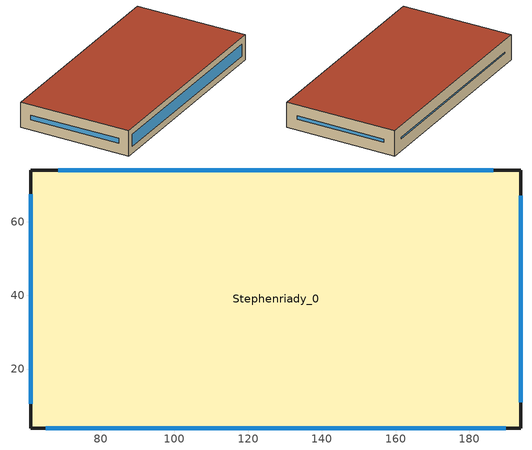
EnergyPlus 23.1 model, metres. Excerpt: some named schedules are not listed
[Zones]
Stephenriady_0
 floor ground (Stephenriady_0:f4UnderGroundSlabCF): 61,4 61,74 194,74 194,4 z0
 wall outside (90.1-2019 Nonresidential CZ 0 Exterior Wall (Mass)): 61,4 194,4 194,74 61,74 61,4 z0:16
 window (90.1-2019 Nonresidential CZ 0 Glazing (Operable)): 65.16,4 189.84,4 z4.16:11.84; 194,11 194,67 z7:9; 186.45,74 68.55,74 z7.55:8.45; 61,67.47 61,10.53 z6.53:9.47
 roof outside (90.1-2019 Nonresidential CZ 0 Exterior Roof (Mass)): 61,4 194,4 194,74 61,74 z16
[Site:GroundTemperature:BuildingSurface]
18, 18, 18, 18, 18, 18, 18, 18, 18, 18, 18, 18
[Site:GroundReflectance]
0.2, 0.2, 0.2, 0.2, 0.2, 0.2, 0.2, 0.2, 0.2, 0.2, 0.2, 0.2
[Site:GroundReflectance:SnowModifier]
1, 1
[Site:WeatherStation]
Wind Sensor Height Above Ground {m}=10; Wind Speed Profile Exponent=0.22; Wind Speed Profile Boundary Layer Thickness {m}=370; Air Temperature Sensor Height Above Ground {m}=1.5
[SizingPeriod:WeatherFileConditionType] Use Weather File Daylight Saving Period=No; Use Weather File Rain and Snow Indicators=No
Name | Period Selection | Day Type
Extreme Summer Weather Period for Design | SummerExtreme | SummerDesignDay
Extreme Winter Weather Period for Design | WinterExtreme | WinterDesignDay
[Building]
Building: North Axis {deg}=0; Terrain=Suburbs; Loads Convergence Tolerance Value=0.04; Temperature Convergence Tolerance Value {deltaC}=0.25; Solar Distribution=FullExterior; Maximum Number of Warmup Days=30; Minimum Number of Warmup Days=7
[Construction]
90.1-2019 Nonresidential CZ 0 Exterior Wall (Mass): Stucco_0.025_90.1-2019 Nonresidential CZ 0 Exterior Wall (Mass), Concrete_0.203_90.1-2019 Nonresidential CZ 0 Exterior Wall (Mass), Mineral Wool_0.006340168156952033_90.1-2019 Nonresidential CZ 0 Exterior Wall (Mass), Plaster_0.013_90.1-2019 Nonresidential CZ 0 Exterior Wall (Mass)
90.1-2019 Nonresidential CZ 0 Exterior Roof (Mass): Vaporpermeable Felt_0.003_90.1-2019 Nonresidential CZ 0 Exterior Roof (Mass), XPS Board_0.14713995500631277_90.1-2019 Nonresidential CZ 0 Exterior Roof (Mass), Concrete_0.203_90.1-2019 Nonresidential CZ 0 Exterior Roof (Mass), Acoustic Tile_0.005_90.1-2019 Nonresidential CZ 0 Exterior Roof (Mass)
90.1-2019 Nonresidential CZ 0 Glazing (Operable): 90.1-2019 Nonresidential CZ 0 Glazing (Operable)Window
[Material]
Stucco_0.025_90.1-2019 Nonresidential CZ 0 Exterior Wall (Mass): Roughness=Smooth; @90.1-2019 Nonresidential CZ 0 Exterior Wall (Mass):Stucco-Thickness@ [m]=0.025; @90.1-2019 Nonresidential CZ 0 Exterior Wall (Mass):Stucco-Conductivity@ [W/m-K]=0.72; @90.1-2019 Nonresidential CZ 0 Exterior Wall (Mass):Stucco-Density@ [kg/m3]=1856; @90.1-2019 Nonresidential CZ 0 Exterior Wall (Mass):Stucco-SpecificHeat@ [J/kg-K]=840; @90.1-2019 Nonresidential CZ 0 Exterior Wall (Mass):Stucco-ThermalEmittance@=0.9; @90.1-2019 Nonresidential CZ 0 Exterior Wall (Mass):Stucco-SolarAbsorptance@=0.7; @90.1-2019 Nonresidential CZ 0 Exterior Wall (Mass):Stucco-VisibleAbsorptance@=0.7
Concrete_0.203_90.1-2019 Nonresidential CZ 0 Exterior Wall (Mass): Roughness=Rough; @90.1-2019 Nonresidential CZ 0 Exterior Wall (Mass):Concrete-Thickness@ [m]=0.203; @90.1-2019 Nonresidential CZ 0 Exterior Wall (Mass):Concrete-Conductivity@ [W/m-K]=2; @90.1-2019 Nonresidential CZ 0 Exterior Wall (Mass):Concrete-Density@ [kg/m3]=2400; @90.1-2019 Nonresidential CZ 0 Exterior Wall (Mass):Concrete-SpecificHeat@ [J/kg-K]=950; @90.1-2019 Nonresidential CZ 0 Exterior Wall (Mass):Concrete-ThermalEmittance@=0.9; @90.1-2019 Nonresidential CZ 0 Exterior Wall (Mass):Concrete-SolarAbsorptance@=0.7; @90.1-2019 Nonresidential CZ 0 Exterior Wall (Mass):Concrete-VisibleAbsorptance@=0.7
Mineral Wool_0.006340168156952033_90.1-2019 Nonresidential CZ 0 Exterior Wall (Mass): Roughness=Rough; @90.1-2019 Nonresidential CZ 0 Exterior Wall (Mass):Mineral Wool-Thickness@ [m]=0.00634017; @90.1-2019 Nonresidential CZ 0 Exterior Wall (Mass):Mineral Wool-Conductivity@ [W/m-K]=0.041; @90.1-2019 Nonresidential CZ 0 Exterior Wall (Mass):Mineral Wool-Density@ [kg/m3]=155; @90.1-2019 Nonresidential CZ 0 Exterior Wall (Mass):Mineral Wool-SpecificHeat@ [J/kg-K]=1130; @90.1-2019 Nonresidential CZ 0 Exterior Wall (Mass):Mineral Wool-ThermalEmittance@=0.9; @90.1-2019 Nonresidential CZ 0 Exterior Wall (Mass):Mineral Wool-SolarAbsorptance@=0.7; @90.1-2019 Nonresidential CZ 0 Exterior Wall (Mass):Mineral Wool-VisibleAbsorptance@=0.7
Plaster_0.013_90.1-2019 Nonresidential CZ 0 Exterior Wall (Mass): Roughness=Rough; @90.1-2019 Nonresidential CZ 0 Exterior Wall (Mass):Plaster-Thickness@ [m]=0.013; @90.1-2019 Nonresidential CZ 0 Exterior Wall (Mass):Plaster-Conductivity@ [W/m-K]=1; @90.1-2019 Nonresidential CZ 0 Exterior Wall (Mass):Plaster-Density@ [kg/m3]=2000; @90.1-2019 Nonresidential CZ 0 Exterior Wall (Mass):Plaster-SpecificHeat@ [J/kg-K]=1130; @90.1-2019 Nonresidential CZ 0 Exterior Wall (Mass):Plaster-ThermalEmittance@=0.9; @90.1-2019 Nonresidential CZ 0 Exterior Wall (Mass):Plaster-SolarAbsorptance@=0.7; @90.1-2019 Nonresidential CZ 0 Exterior Wall (Mass):Plaster-VisibleAbsorptance@=0.7
Vaporpermeable Felt_0.003_90.1-2019 Nonresidential CZ 0 Exterior Roof (Mass): Roughness=Rough; @90.1-2019 Nonresidential CZ 0 Exterior Roof (Mass):Vaporpermeable Felt-Thickness@ [m]=0.003; @90.1-2019 Nonresidential CZ 0 Exterior Roof (Mass):Vaporpermeable Felt-Conductivity@ [W/m-K]=0.909091; @90.1-2019 Nonresidential CZ 0 Exterior Roof (Mass):Vaporpermeable Felt-Density@ [kg/m3]=0.5; @90.1-2019 Nonresidential CZ 0 Exterior Roof (Mass):Vaporpermeable Felt-SpecificHeat@ [J/kg-K]=1800; @90.1-2019 Nonresidential CZ 0 Exterior Roof (Mass):Vaporpermeable Felt-ThermalEmittance@=0.9; @90.1-2019 Nonresidential CZ 0 Exterior Roof (Mass):Vaporpermeable Felt-SolarAbsorptance@=0.7; @90.1-2019 Nonresidential CZ 0 Exterior Roof (Mass):Vaporpermeable Felt-VisibleAbsorptance@=0.7
XPS Board_0.14713995500631277_90.1-2019 Nonresidential CZ 0 Exterior Roof (Mass): Roughness=Rough; @90.1-2019 Nonresidential CZ 0 Exterior Roof (Mass):XPS Board-Thickness@ [m]=0.14714; @90.1-2019 Nonresidential CZ 0 Exterior Roof (Mass):XPS Board-Conductivity@ [W/m-K]=0.034; @90.1-2019 Nonresidential CZ 0 Exterior Roof (Mass):XPS Board-Density@ [kg/m3]=35; @90.1-2019 Nonresidential CZ 0 Exterior Roof (Mass):XPS Board-SpecificHeat@ [J/kg-K]=1400; @90.1-2019 Nonresidential CZ 0 Exterior Roof (Mass):XPS Board-ThermalEmittance@=0.9; @90.1-2019 Nonresidential CZ 0 Exterior Roof (Mass):XPS Board-SolarAbsorptance@=0.7; @90.1-2019 Nonresidential CZ 0 Exterior Roof (Mass):XPS Board-VisibleAbsorptance@=0.7
Concrete_0.203_90.1-2019 Nonresidential CZ 0 Exterior Roof (Mass): Roughness=Rough; @90.1-2019 Nonresidential CZ 0 Exterior Roof (Mass):Concrete-Thickness@ [m]=0.203; @90.1-2019 Nonresidential CZ 0 Exterior Roof (Mass):Concrete-Conductivity@ [W/m-K]=2; @90.1-2019 Nonresidential CZ 0 Exterior Roof (Mass):Concrete-Density@ [kg/m3]=2400; @90.1-2019 Nonresidential CZ 0 Exterior Roof (Mass):Concrete-SpecificHeat@ [J/kg-K]=950; @90.1-2019 Nonresidential CZ 0 Exterior Roof (Mass):Concrete-ThermalEmittance@=0.9; @90.1-2019 Nonresidential CZ 0 Exterior Roof (Mass):Concrete-SolarAbsorptance@=0.7; @90.1-2019 Nonresidential CZ 0 Exterior Roof (Mass):Concrete-VisibleAbsorptance@=0.7
Acoustic Tile_0.005_90.1-2019 Nonresidential CZ 0 Exterior Roof (Mass): Roughness=MediumSmooth; @90.1-2019 Nonresidential CZ 0 Exterior Roof (Mass):Acoustic Tile-Thickness@ [m]=0.005; @90.1-2019 Nonresidential CZ 0 Exterior Roof (Mass):Acoustic Tile-Conductivity@ [W/m-K]=0.06; @90.1-2019 Nonresidential CZ 0 Exterior Roof (Mass):Acoustic Tile-Density@ [kg/m3]=368; @90.1-2019 Nonresidential CZ 0 Exterior Roof (Mass):Acoustic Tile-SpecificHeat@ [J/kg-K]=590; @90.1-2019 Nonresidential CZ 0 Exterior Roof (Mass):Acoustic Tile-ThermalEmittance@=0.9; @90.1-2019 Nonresidential CZ 0 Exterior Roof (Mass):Acoustic Tile-SolarAbsorptance@=0.7; @90.1-2019 Nonresidential CZ 0 Exterior Roof (Mass):Acoustic Tile-VisibleAbsorptance@=0.7
[WindowMaterial:SimpleGlazingSystem]
90.1-2019 Nonresidential CZ 0 Glazing (Operable)Window: @90.1-2019 Nonresidential CZ 0 Glazing (Operable)-UValue@=3.52052; @90.1-2019 Nonresidential CZ 0 Glazing (Operable)-SolarHeatGainCoefficient@=0.2; @90.1-2019 Nonresidential CZ 0 Glazing (Operable)-VisibleTransmittance@=0.22
[Construction:FfactorGroundFloor]
Stephenriady_0:f4UnderGroundSlabCF: 0.73, 9310, 406
[Zone]
Stephenriady_0: Rotation [deg]=0; Type=1; Multiplier=1; Volume [m3]=148960; Area [m2]=9310; Zone Inside Convection Algorithm=TARP; Zone Outside Convection Algorithm=DOE-2
[People]
People Stephenriady_0: Zone or ZoneList=Stephenriady_0; OccupancySchedule=NECB-D-Occupancy; Number of People Calculation Method=People/Area; PeopleDensity [person/m2]=0.2; Fraction Radiant=0.3; Sensible Heat Fraction=AUTOCALCULATE; Activity Level Schedule=Stephenriady_0PeopleActivity; Carbon Dioxide Generation Rate [m3/s-W]=3.82E-08; Enable ASHRAE 55 Comfort Warnings=No; Mean Radiant Temperature Calculation Type=ZoneAveraged; Work Efficiency Schedule=Stephenriady_0WorkEfficiency; Clothing Insulation Calculation Method=DynamicClothingModelASHRAE55; Air Velocity Schedule=AirSpeed 0; Thermal Comfort Model 1 Type=AdaptiveASH55; Thermal Comfort Model 2 Type=Pierce; Thermal Comfort Model 3 Type=Fanger
[ElectricEquipment]
Stephenriady_0 Equipment: Zone or ZoneList=Stephenriady_0; EquipmentAvailibilitySchedule=NECB-D-Electric-Equipment; Design Level Calculation Method=Watts/Area; EquipmentPowerDensity [W/m2]=8; Fraction Latent=0; Fraction Radiant=.2; Fraction Lost=0
[Lights]
Stephenriady_0 General lighting: Zone or ZoneList=Stephenriady_0; LightsAvailibilitySchedule=NECB-D-Lighting; Design Level Calculation Method=Watts/Area; LightingPowerDensity [W/m2]=6; Return Air Fraction=0; Fraction Radiant=.42; Fraction Visible=.18; Fraction Replaceable=1
[ZoneVentilation:WindandStackOpenArea]
Stephenriady_0NatVent_Buoy: Zone=Stephenriady_0; Opening Area {m2}=1075.2; Opening Area Fraction Schedule=NatVentAvail_Stephenriady_0; Opening Effectiveness=0; Effective Angle {deg}=0; Height Difference {m}=1.51979; Discharge Coefficient for Opening=0.6; Minimum Indoor Temperature {C}=22; Maximum Indoor Temperature {C}=100; Delta Temperature {deltaC}=1; Minimum Outdoor Temperature {C}=0; Maximum Outdoor Temperature {C}=30; Maximum Wind Speed {m/s}=40
[ZoneInfiltration:DesignFlowRate]
Stephenriady_0Infiltration: Zone or ZoneList=Stephenriady_0; Schedule=On; Design Flow Rate Calculation Method=Flow/ExteriorArea; Flow per Exterior Surface Area [m3/s-m2]=0.00056896; @Stephenriady_0-InfiltrationConstantCoefficient@=1; @Stephenriady_0-InfiltrationTemperatureCoefficient@=0; @Stephenriady_0-InfiltrationWindVelocityCoefficient@=0; @Stephenriady_0-InfiltrationWindVelocitySquaredCoefficient@=0
[Zone equipment]
Stephenriady_0: Stephenriady_0 Ideal Loads Air
[Sizing:Zone]
Stephenriady_0: Zone Cooling Design Supply Air Temperature Input Method=SupplyAirTemperature; Zone Cooling Design Supply Air Temperature {C}=12; Zone Heating Design Supply Air Temperature Input Method=SupplyAirTemperature; Zone Heating Design Supply Air Temperature {C}=35; Zone Cooling Design Supply Air Humidity Ratio {kgWater/kgDryAir}=0.009; Zone Heating Design Supply Air Humidity Ratio {kgWater/kgDryAir}=0.004; Design Specification Outdoor Air Object=Stephenriady_0MinFreshAir; Zone Heating Sizing Factor=1.15; Zone Cooling Sizing Factor=1.15; Cooling Design Air Flow Method=DesignDay; Heating Design Air Flow Method=DesignDay
[ZoneControl:Thermostat]
Stephenriady_0 Thermostat: Zone or ZoneList=Stephenriady_0; Control Type Schedule=Stephenriady_0_ZoneControlTypeSched; Control 1=Dual Setpoint - Zone Stephenriady_0
[ThermostatSetpoint:DualSetpoint]
Dual Setpoint - Zone Stephenriady_0: Heating Setpoint Temperature Schedule=Stephenriady_0Heating_SP_Sch; Cooling Setpoint Temperature Schedule=Stephenriady_0Cooling_SP_Sch
[DesignSpecification:OutdoorAir]
Stephenriady_0MinFreshAir: Outdoor Air Method=Sum; @Stephenriady_0-MinFreshAirPerson@ [m3/s-person]=0.00353963; @Stephenriady_0-MinFreshAirArea@ [m3/s-m2]=0.000304802; MechVentSchedule=AllOn
[Schedule:Constant]
On: 1
AirSpeed 0: 0
Stephenriady_0PeopleActivity: Any Number, 125.28
Stephenriady_0WorkEfficiency: Any Number, 0
Stephenriady_0_ZoneControlTypeSched: 4
[Schedule:Year]
NECB-D-Occupancy: Fraction, NECB-D-Occupancy_0, 1, 1, 1, 7, NECB-D-Occupancy_1, 1, 8, 1, 14, NECB-D-Occupancy_2, 1, 15, 1, 21, NECB-D-Occupancy_3, 1, 22, 1, 28, NECB-D-Occupancy_4, 1, 29, 2, 4, NECB-D-Occupancy_5, 2, 5, 2, 11, NECB-D-Occupancy_6, 2, 12, 2, 18, NECB-D-Occupancy_7, 2, 19, 2, 25, NECB-D-Occupancy_8, 2, 26, 3, 4, NECB-D-Occupancy_9, 3, 5, 3, 11, NECB-D-Occupancy_10, 3, 12, 3, 18, NECB-D-Occupancy_11, 3, 19, 3, 25, NECB-D-Occupancy_12, 3, 26, 4, 1, NECB-D-Occupancy_13, 4, 2, 4, 8, NECB-D-Occupancy_14, 4, 9, 4, 15, NECB-D-Occupancy_15, 4, 16, 4, 22, NECB-D-Occupancy_16, 4, 23, 4, 29, NECB-D-Occupancy_17, 4, 30, 5, 6, NECB-D-Occupancy_18, 5, 7, 5, 13, NECB-D-Occupancy_19, 5, 14, 5, 20, NECB-D-Occupancy_20, 5, 21, 5, 27, NECB-D-Occupancy_21, 5, 28, 6, 3, NECB-D-Occupancy_22, 6, 4, 6, 10, NECB-D-Occupancy_23, 6, 11, 6, 17, NECB-D-Occupancy_24, 6, 18, 6, 24, NECB-D-Occupancy_25, 6, 25, 7, 1, NECB-D-Occupancy_26, 7, 2, 7, 8, NECB-D-Occupancy_27, 7, 9, 7, 15, NECB-D-Occupancy_28, 7, 16, 7, 22, NECB-D-Occupancy_29, 7, 23, 7, 29, NECB-D-Occupancy_30, 7, 30, 8, 5, NECB-D-Occupancy_31, 8, 6, 8, 12, NECB-D-Occupancy_32, 8, 13, 8, 19, NECB-D-Occupancy_33, 8, 20, 8, 26, NECB-D-Occupancy_34, 8, 27, 9, 2, NECB-D-Occupancy_35, 9, 3, 9, 9, NECB-D-Occupancy_36, 9, 10, 9, 16, NECB-D-Occupancy_37, 9, 17, 9, 23, NECB-D-Occupancy_38, 9, 24, 9, 30, NECB-D-Occupancy_39, 10, 1, 10, 7, NECB-D-Occupancy_40, 10, 8, 10, 14, NECB-D-Occupancy_41, 10, 15, 10, 21, NECB-D-Occupancy_42, 10, 22, 10, 28, NECB-D-Occupancy_43, 10, 29, 11, 4, NECB-D-Occupancy_44, 11, 5, 11, 11, NECB-D-Occupancy_45, 11, 12, 11, 18, NECB-D-Occupancy_46, 11, 19, 11, 25, NECB-D-Occupancy_47, 11, 26, 12, 2, NECB-D-Occupancy_48, 12, 3, 12, 9, NECB-D-Occupancy_49, 12, 10, 12, 16, NECB-D-Occupancy_50, 12, 17, 12, 23, NECB-D-Occupancy_51, 12, 24, 12, 30, NECB-D-Occupancy_52, 12, 31, 12, 31
NECB-D-Lighting: Fraction, NECB-D-Lighting_0, 1, 1, 1, 7, NECB-D-Lighting_1, 1, 8, 1, 14, NECB-D-Lighting_2, 1, 15, 1, 21, NECB-D-Lighting_3, 1, 22, 1, 28, NECB-D-Lighting_4, 1, 29, 2, 4, NECB-D-Lighting_5, 2, 5, 2, 11, NECB-D-Lighting_6, 2, 12, 2, 18, NECB-D-Lighting_7, 2, 19, 2, 25, NECB-D-Lighting_8, 2, 26, 3, 4, NECB-D-Lighting_9, 3, 5, 3, 11, NECB-D-Lighting_10, 3, 12, 3, 18, NECB-D-Lighting_11, 3, 19, 3, 25, NECB-D-Lighting_12, 3, 26, 4, 1, NECB-D-Lighting_13, 4, 2, 4, 8, NECB-D-Lighting_14, 4, 9, 4, 15, NECB-D-Lighting_15, 4, 16, 4, 22, NECB-D-Lighting_16, 4, 23, 4, 29, NECB-D-Lighting_17, 4, 30, 5, 6, NECB-D-Lighting_18, 5, 7, 5, 13, NECB-D-Lighting_19, 5, 14, 5, 20, NECB-D-Lighting_20, 5, 21, 5, 27, NECB-D-Lighting_21, 5, 28, 6, 3, NECB-D-Lighting_22, 6, 4, 6, 10, NECB-D-Lighting_23, 6, 11, 6, 17, NECB-D-Lighting_24, 6, 18, 6, 24, NECB-D-Lighting_25, 6, 25, 7, 1, NECB-D-Lighting_26, 7, 2, 7, 8, NECB-D-Lighting_27, 7, 9, 7, 15, NECB-D-Lighting_28, 7, 16, 7, 22, NECB-D-Lighting_29, 7, 23, 7, 29, NECB-D-Lighting_30, 7, 30, 8, 5, NECB-D-Lighting_31, 8, 6, 8, 12, NECB-D-Lighting_32, 8, 13, 8, 19, NECB-D-Lighting_33, 8, 20, 8, 26, NECB-D-Lighting_34, 8, 27, 9, 2, NECB-D-Lighting_35, 9, 3, 9, 9, NECB-D-Lighting_36, 9, 10, 9, 16, NECB-D-Lighting_37, 9, 17, 9, 23, NECB-D-Lighting_38, 9, 24, 9, 30, NECB-D-Lighting_39, 10, 1, 10, 7, NECB-D-Lighting_40, 10, 8, 10, 14, NECB-D-Lighting_41, 10, 15, 10, 21, NECB-D-Lighting_42, 10, 22, 10, 28, NECB-D-Lighting_43, 10, 29, 11, 4, NECB-D-Lighting_44, 11, 5, 11, 11, NECB-D-Lighting_45, 11, 12, 11, 18, NECB-D-Lighting_46, 11, 19, 11, 25, NECB-D-Lighting_47, 11, 26, 12, 2, NECB-D-Lighting_48, 12, 3, 12, 9, NECB-D-Lighting_49, 12, 10, 12, 16, NECB-D-Lighting_50, 12, 17, 12, 23, NECB-D-Lighting_51, 12, 24, 12, 30, NECB-D-Lighting_52, 12, 31, 12, 31
NECB-D-Electric-Equipment: Fraction, NECB-D-Electric-Equipment_0, 1, 1, 1, 7, NECB-D-Electric-Equipment_1, 1, 8, 1, 14, NECB-D-Electric-Equipment_2, 1, 15, 1, 21, NECB-D-Electric-Equipment_3, 1, 22, 1, 28, NECB-D-Electric-Equipment_4, 1, 29, 2, 4, NECB-D-Electric-Equipment_5, 2, 5, 2, 11, NECB-D-Electric-Equipment_6, 2, 12, 2, 18, NECB-D-Electric-Equipment_7, 2, 19, 2, 25, NECB-D-Electric-Equipment_8, 2, 26, 3, 4, NECB-D-Electric-Equipment_9, 3, 5, 3, 11, NECB-D-Electric-Equipment_10, 3, 12, 3, 18, NECB-D-Electric-Equipment_11, 3, 19, 3, 25, NECB-D-Electric-Equipment_12, 3, 26, 4, 1, NECB-D-Electric-Equipment_13, 4, 2, 4, 8, NECB-D-Electric-Equipment_14, 4, 9, 4, 15, NECB-D-Electric-Equipment_15, 4, 16, 4, 22, NECB-D-Electric-Equipment_16, 4, 23, 4, 29, NECB-D-Electric-Equipment_17, 4, 30, 5, 6, NECB-D-Electric-Equipment_18, 5, 7, 5, 13, NECB-D-Electric-Equipment_19, 5, 14, 5, 20, NECB-D-Electric-Equipment_20, 5, 21, 5, 27, NECB-D-Electric-Equipment_21, 5, 28, 6, 3, NECB-D-Electric-Equipment_22, 6, 4, 6, 10, NECB-D-Electric-Equipment_23, 6, 11, 6, 17, NECB-D-Electric-Equipment_24, 6, 18, 6, 24, NECB-D-Electric-Equipment_25, 6, 25, 7, 1, NECB-D-Electric-Equipment_26, 7, 2, 7, 8, NECB-D-Electric-Equipment_27, 7, 9, 7, 15, NECB-D-Electric-Equipment_28, 7, 16, 7, 22, NECB-D-Electric-Equipment_29, 7, 23, 7, 29, NECB-D-Electric-Equipment_30, 7, 30, 8, 5, NECB-D-Electric-Equipment_31, 8, 6, 8, 12, NECB-D-Electric-Equipment_32, 8, 13, 8, 19, NECB-D-Electric-Equipment_33, 8, 20, 8, 26, NECB-D-Electric-Equipment_34, 8, 27, 9, 2, NECB-D-Electric-Equipment_35, 9, 3, 9, 9, NECB-D-Electric-Equipment_36, 9, 10, 9, 16, NECB-D-Electric-Equipment_37, 9, 17, 9, 23, NECB-D-Electric-Equipment_38, 9, 24, 9, 30, NECB-D-Electric-Equipment_39, 10, 1, 10, 7, NECB-D-Electric-Equipment_40, 10, 8, 10, 14, NECB-D-Electric-Equipment_41, 10, 15, 10, 21, NECB-D-Electric-Equipment_42, 10, 22, 10, 28, NECB-D-Electric-Equipment_43, 10, 29, 11, 4, NECB-D-Electric-Equipment_44, 11, 5, 11, 11, NECB-D-Electric-Equipment_45, 11, 12, 11, 18, NECB-D-Electric-Equipment_46, 11, 19, 11, 25, NECB-D-Electric-Equipment_47, 11, 26, 12, 2, NECB-D-Electric-Equipment_48, 12, 3, 12, 9, NECB-D-Electric-Equipment_49, 12, 10, 12, 16, NECB-D-Electric-Equipment_50, 12, 17, 12, 23, NECB-D-Electric-Equipment_51, 12, 24, 12, 30, NECB-D-Electric-Equipment_52, 12, 31, 12, 31
NatVentAvail_Stephenriady_0: Fraction, NatVentAvail_Stephenriady_0_0, 1, 1, 1, 7, NatVentAvail_Stephenriady_0_1, 1, 8, 1, 14, NatVentAvail_Stephenriady_0_2, 1, 15, 1, 21, NatVentAvail_Stephenriady_0_3, 1, 22, 1, 28, NatVentAvail_Stephenriady_0_4, 1, 29, 2, 4, NatVentAvail_Stephenriady_0_5, 2, 5, 2, 11, NatVentAvail_Stephenriady_0_6, 2, 12, 2, 18, NatVentAvail_Stephenriady_0_7, 2, 19, 2, 25, NatVentAvail_Stephenriady_0_8, 2, 26, 3, 4, NatVentAvail_Stephenriady_0_9, 3, 5, 3, 11, NatVentAvail_Stephenriady_0_10, 3, 12, 3, 18, NatVentAvail_Stephenriady_0_11, 3, 19, 3, 25, NatVentAvail_Stephenriady_0_12, 3, 26, 4, 1, NatVentAvail_Stephenriady_0_13, 4, 2, 4, 8, NatVentAvail_Stephenriady_0_14, 4, 9, 4, 15, NatVentAvail_Stephenriady_0_15, 4, 16, 4, 22, NatVentAvail_Stephenriady_0_16, 4, 23, 4, 29, NatVentAvail_Stephenriady_0_17, 4, 30, 5, 6, NatVentAvail_Stephenriady_0_18, 5, 7, 5, 13, NatVentAvail_Stephenriady_0_19, 5, 14, 5, 20, NatVentAvail_Stephenriady_0_20, 5, 21, 5, 27, NatVentAvail_Stephenriady_0_21, 5, 28, 6, 3, NatVentAvail_Stephenriady_0_22, 6, 4, 6, 10, NatVentAvail_Stephenriady_0_23, 6, 11, 6, 17, NatVentAvail_Stephenriady_0_24, 6, 18, 6, 24, NatVentAvail_Stephenriady_0_25, 6, 25, 7, 1, NatVentAvail_Stephenriady_0_26, 7, 2, 7, 8, NatVentAvail_Stephenriady_0_27, 7, 9, 7, 15, NatVentAvail_Stephenriady_0_28, 7, 16, 7, 22, NatVentAvail_Stephenriady_0_29, 7, 23, 7, 29, NatVentAvail_Stephenriady_0_30, 7, 30, 8, 5, NatVentAvail_Stephenriady_0_31, 8, 6, 8, 12, NatVentAvail_Stephenriady_0_32, 8, 13, 8, 19, NatVentAvail_Stephenriady_0_33, 8, 20, 8, 26, NatVentAvail_Stephenriady_0_34, 8, 27, 9, 2, NatVentAvail_Stephenriady_0_35, 9, 3, 9, 9, NatVentAvail_Stephenriady_0_36, 9, 10, 9, 16, NatVentAvail_Stephenriady_0_37, 9, 17, 9, 23, NatVentAvail_Stephenriady_0_38, 9, 24, 9, 30, NatVentAvail_Stephenriady_0_39, 10, 1, 10, 7, NatVentAvail_Stephenriady_0_40, 10, 8, 10, 14, NatVentAvail_Stephenriady_0_41, 10, 15, 10, 21, NatVentAvail_Stephenriady_0_42, 10, 22, 10, 28, NatVentAvail_Stephenriady_0_43, 10, 29, 11, 4, NatVentAvail_Stephenriady_0_44, 11, 5, 11, 11, NatVentAvail_Stephenriady_0_45, 11, 12, 11, 18, NatVentAvail_Stephenriady_0_46, 11, 19, 11, 25, NatVentAvail_Stephenriady_0_47, 11, 26, 12, 2, NatVentAvail_Stephenriady_0_48, 12, 3, 12, 9, NatVentAvail_Stephenriady_0_49, 12, 10, 12, 16, NatVentAvail_Stephenriady_0_50, 12, 17, 12, 23, NatVentAvail_Stephenriady_0_51, 12, 24, 12, 30, NatVentAvail_Stephenriady_0_52, 12, 31, 12, 31
[Schedule:Week:Daily]
NECB-D-Occupancy_0; NECB-D-Occupancy_1; NECB-D-Occupancy_2; NECB-D-Occupancy_3; NECB-D-Occupancy_4; NECB-D-Occupancy_5; NECB-D-Occupancy_6; NECB-D-Occupancy_7; NECB-D-Occupancy_8; NECB-D-Occupancy_9; NECB-D-Occupancy_10; NECB-D-Occupancy_11; NECB-D-Occupancy_12; NECB-D-Occupancy_13; NECB-D-Occupancy_14; NECB-D-Occupancy_15; NECB-D-Occupancy_16; NECB-D-Occupancy_17; NECB-D-Occupancy_18; NECB-D-Occupancy_19; NECB-D-Occupancy_20; NECB-D-Occupancy_21; NECB-D-Occupancy_22; NECB-D-Occupancy_23; NECB-D-Occupancy_24; NECB-D-Occupancy_25; NECB-D-Occupancy_26; NECB-D-Occupancy_27; NECB-D-Occupancy_28; NECB-D-Occupancy_29; NECB-D-Occupancy_30; NECB-D-Occupancy_31; NECB-D-Occupancy_32; NECB-D-Occupancy_33; NECB-D-Occupancy_34; NECB-D-Occupancy_35; NECB-D-Occupancy_36; NECB-D-Occupancy_37; NECB-D-Occupancy_38; NECB-D-Occupancy_39; NECB-D-Occupancy_40; NECB-D-Occupancy_41; NECB-D-Occupancy_42; NECB-D-Occupancy_43; NECB-D-Occupancy_44; NECB-D-Occupancy_45; NECB-D-Occupancy_46; NECB-D-Occupancy_47; NECB-D-Occupancy_48; NECB-D-Occupancy_49; NECB-D-Occupancy_50; NECB-D-Occupancy_51: d9ea127a-ea3e-44f9-b4f6-f443588a29fb, d5f2dfb6-7999-4fdb-9b38-f50d1062404a, d5f2dfb6-7999-4fdb-9b38-f50d1062404a, d5f2dfb6-7999-4fdb-9b38-f50d1062404a, d5f2dfb6-7999-4fdb-9b38-f50d1062404a, d5f2dfb6-7999-4fdb-9b38-f50d1062404a, d9ea127a-ea3e-44f9-b4f6-f443588a29fb, d9ea127a-ea3e-44f9-b4f6-f443588a29fb, d9ea127a-ea3e-44f9-b4f6-f443588a29fb, d9ea127a-ea3e-44f9-b4f6-f443588a29fb, d9ea127a-ea3e-44f9-b4f6-f443588a29fb, d9ea127a-ea3e-44f9-b4f6-f443588a29fb
NECB-D-Occupancy_52: d9ea127a-ea3e-44f9-b4f6-f443588a29fb, d9ea127a-ea3e-44f9-b4f6-f443588a29fb, d9ea127a-ea3e-44f9-b4f6-f443588a29fb, d9ea127a-ea3e-44f9-b4f6-f443588a29fb, d9ea127a-ea3e-44f9-b4f6-f443588a29fb, d9ea127a-ea3e-44f9-b4f6-f443588a29fb, d9ea127a-ea3e-44f9-b4f6-f443588a29fb, d9ea127a-ea3e-44f9-b4f6-f443588a29fb, d9ea127a-ea3e-44f9-b4f6-f443588a29fb, d9ea127a-ea3e-44f9-b4f6-f443588a29fb, d9ea127a-ea3e-44f9-b4f6-f443588a29fb, d9ea127a-ea3e-44f9-b4f6-f443588a29fb
NECB-D-Lighting_0; NECB-D-Lighting_1; NECB-D-Lighting_2; NECB-D-Lighting_3; NECB-D-Lighting_4; NECB-D-Lighting_5; NECB-D-Lighting_6; NECB-D-Lighting_7; NECB-D-Lighting_8; NECB-D-Lighting_9; NECB-D-Lighting_10; NECB-D-Lighting_11; NECB-D-Lighting_12; NECB-D-Lighting_13; NECB-D-Lighting_14; NECB-D-Lighting_15; NECB-D-Lighting_16; NECB-D-Lighting_17; NECB-D-Lighting_18; NECB-D-Lighting_19; NECB-D-Lighting_20; NECB-D-Lighting_21; NECB-D-Lighting_22; NECB-D-Lighting_23; NECB-D-Lighting_24; NECB-D-Lighting_25; NECB-D-Lighting_26; NECB-D-Lighting_27; NECB-D-Lighting_28; NECB-D-Lighting_29; NECB-D-Lighting_30; NECB-D-Lighting_31; NECB-D-Lighting_32; NECB-D-Lighting_33; NECB-D-Lighting_34; NECB-D-Lighting_35; NECB-D-Lighting_36; NECB-D-Lighting_37; NECB-D-Lighting_38; NECB-D-Lighting_39; NECB-D-Lighting_40; NECB-D-Lighting_41; NECB-D-Lighting_42; NECB-D-Lighting_43; NECB-D-Lighting_44; NECB-D-Lighting_45; NECB-D-Lighting_46; NECB-D-Lighting_47; NECB-D-Lighting_48; NECB-D-Lighting_49; NECB-D-Lighting_50; NECB-D-Lighting_51; NECB-D-Electric-Equipment_0; NECB-D-Electric-Equipment_1; NECB-D-Electric-Equipment_2; NECB-D-Electric-Equipment_3; NECB-D-Electric-Equipment_4; NECB-D-Electric-Equipment_5; NECB-D-Electric-Equipment_6; NECB-D-Electric-Equipment_7; NECB-D-Electric-Equipment_8; NECB-D-Electric-Equipment_9; NECB-D-Electric-Equipment_10; NECB-D-Electric-Equipment_11; NECB-D-Electric-Equipment_12; NECB-D-Electric-Equipment_13; NECB-D-Electric-Equipment_14; NECB-D-Electric-Equipment_15; NECB-D-Electric-Equipment_16; NECB-D-Electric-Equipment_17; NECB-D-Electric-Equipment_18; NECB-D-Electric-Equipment_19; NECB-D-Electric-Equipment_20; NECB-D-Electric-Equipment_21; NECB-D-Electric-Equipment_22; NECB-D-Electric-Equipment_23; NECB-D-Electric-Equipment_24; NECB-D-Electric-Equipment_25; NECB-D-Electric-Equipment_26; NECB-D-Electric-Equipment_27; NECB-D-Electric-Equipment_28; NECB-D-Electric-Equipment_29; NECB-D-Electric-Equipment_30; NECB-D-Electric-Equipment_31; NECB-D-Electric-Equipment_32; NECB-D-Electric-Equipment_33; NECB-D-Electric-Equipment_34; NECB-D-Electric-Equipment_35; NECB-D-Electric-Equipment_36; NECB-D-Electric-Equipment_37; NECB-D-Electric-Equipment_38; NECB-D-Electric-Equipment_39; NECB-D-Electric-Equipment_40; NECB-D-Electric-Equipment_41; NECB-D-Electric-Equipment_42; NECB-D-Electric-Equipment_43; NECB-D-Electric-Equipment_44; NECB-D-Electric-Equipment_45; NECB-D-Electric-Equipment_46; NECB-D-Electric-Equipment_47; NECB-D-Electric-Equipment_48; NECB-D-Electric-Equipment_49; NECB-D-Electric-Equipment_50; NECB-D-Electric-Equipment_51: 79f6dca9-5fe9-478a-bde9-12d42f6e605d, 03f89016-f015-4308-9cd2-91c3df1526ea, 03f89016-f015-4308-9cd2-91c3df1526ea, 03f89016-f015-4308-9cd2-91c3df1526ea, 03f89016-f015-4308-9cd2-91c3df1526ea, 03f89016-f015-4308-9cd2-91c3df1526ea, 79f6dca9-5fe9-478a-bde9-12d42f6e605d, 79f6dca9-5fe9-478a-bde9-12d42f6e605d, 79f6dca9-5fe9-478a-bde9-12d42f6e605d, 79f6dca9-5fe9-478a-bde9-12d42f6e605d, 79f6dca9-5fe9-478a-bde9-12d42f6e605d, 79f6dca9-5fe9-478a-bde9-12d42f6e605d
NECB-D-Lighting_52; NECB-D-Electric-Equipment_52: 79f6dca9-5fe9-478a-bde9-12d42f6e605d, 79f6dca9-5fe9-478a-bde9-12d42f6e605d, 79f6dca9-5fe9-478a-bde9-12d42f6e605d, 79f6dca9-5fe9-478a-bde9-12d42f6e605d, 79f6dca9-5fe9-478a-bde9-12d42f6e605d, 79f6dca9-5fe9-478a-bde9-12d42f6e605d, 79f6dca9-5fe9-478a-bde9-12d42f6e605d, 79f6dca9-5fe9-478a-bde9-12d42f6e605d, 79f6dca9-5fe9-478a-bde9-12d42f6e605d, 79f6dca9-5fe9-478a-bde9-12d42f6e605d, 79f6dca9-5fe9-478a-bde9-12d42f6e605d, 79f6dca9-5fe9-478a-bde9-12d42f6e605d
NatVentAvail_Stephenriady_0_0: 19956fe7-2e73-4cf8-9206-ba137ea822d5, 75340bbe-f878-43c2-a6a6-d5e38dfb19e8, 57f63f37-7b51-4bea-90fa-33ec35ce4680, 308c828c-a2d1-467b-9f56-66f23b85126c, 2de4dc8b-9976-4d36-997f-040dc3a669e3, c1fa3c5c-342d-4975-8eef-bec64a2dad55, e4cd394b-2d99-4841-9de7-e2b2e79a858e, 19956fe7-2e73-4cf8-9206-ba137ea822d5, 19956fe7-2e73-4cf8-9206-ba137ea822d5, 19956fe7-2e73-4cf8-9206-ba137ea822d5, 19956fe7-2e73-4cf8-9206-ba137ea822d5, 19956fe7-2e73-4cf8-9206-ba137ea822d5
NatVentAvail_Stephenriady_0_1: 54739582-b748-402f-ac66-482ed24f3d6f, fd59a492-0e8e-4f28-89c8-37b9e6069555, 57c32834-d84b-4954-8e99-41ea51946a66, 5d5367d2-8f49-4f35-85b0-5592ef330a1e, ff9696fd-620d-4533-b8a8-d6d3d79c11b4, fddce5d1-118d-495f-965a-ce4f46bdd023, 759b65a6-fea1-4bca-bf71-95e298837138, 54739582-b748-402f-ac66-482ed24f3d6f, 54739582-b748-402f-ac66-482ed24f3d6f, 54739582-b748-402f-ac66-482ed24f3d6f, 54739582-b748-402f-ac66-482ed24f3d6f, 54739582-b748-402f-ac66-482ed24f3d6f
NatVentAvail_Stephenriady_0_2: 57c00e2d-262a-47e2-bd84-589fbe64ab63, 6cce3e27-f707-4140-9a0b-6236b9eb06c1, ff9696fd-620d-4533-b8a8-d6d3d79c11b4, 5f63b7b6-ec3d-445c-b38b-ba737873ba2d, 75340bbe-f878-43c2-a6a6-d5e38dfb19e8, b7cb9725-f71c-4262-a86b-09b4935888c0, 714ae703-89a6-4c8a-a372-d5f9fbff5a64, 57c00e2d-262a-47e2-bd84-589fbe64ab63, 57c00e2d-262a-47e2-bd84-589fbe64ab63, 57c00e2d-262a-47e2-bd84-589fbe64ab63, 57c00e2d-262a-47e2-bd84-589fbe64ab63, 57c00e2d-262a-47e2-bd84-589fbe64ab63
NatVentAvail_Stephenriady_0_3: 4dcaa7ec-3c14-4af9-a3d1-a0a53da28315, e8ab59b6-49cd-4436-aa99-0c380797f54b, 5bdd43a2-f2bf-4ab0-90a7-7e9ce1cff4fc, 012f0f84-7043-4538-903f-c84f93d6d93a, 59814bd1-3c97-4002-a3b5-c1d43aabcdb1, 19956fe7-2e73-4cf8-9206-ba137ea822d5, 7c9ffc9a-88f7-4806-b368-0851032a2247, 4dcaa7ec-3c14-4af9-a3d1-a0a53da28315, 4dcaa7ec-3c14-4af9-a3d1-a0a53da28315, 4dcaa7ec-3c14-4af9-a3d1-a0a53da28315, 4dcaa7ec-3c14-4af9-a3d1-a0a53da28315, 4dcaa7ec-3c14-4af9-a3d1-a0a53da28315
NatVentAvail_Stephenriady_0_4: 2b5efe3b-34d2-4fc8-9400-eb90d70b2d18, 65ea255e-0e90-46f3-aa83-0b648097e94e, 1e4743ff-9afb-4800-bae9-be094c8397e0, 2697e51f-8195-4906-aabc-c1f170aa59e4, 3f68949a-90ae-4b34-85b3-76af24ec3f0b, 36f7e500-316d-4ee8-a4cf-f67de7bef410, 65ea255e-0e90-46f3-aa83-0b648097e94e, 2b5efe3b-34d2-4fc8-9400-eb90d70b2d18, 2b5efe3b-34d2-4fc8-9400-eb90d70b2d18, 2b5efe3b-34d2-4fc8-9400-eb90d70b2d18, 2b5efe3b-34d2-4fc8-9400-eb90d70b2d18, 2b5efe3b-34d2-4fc8-9400-eb90d70b2d18
NatVentAvail_Stephenriady_0_5: a3dc0a55-5444-4609-b4db-8e20bd8c05ee, 65cf4559-a950-4c67-ad4f-1a8e22d8ff99, 09d02f89-81b0-4513-877c-3a81b5626fe4, 27c24372-7642-4a01-a361-ebe1ff359a06, dc5607b5-f2b6-4a62-acce-53ec0510c665, 235c8b8c-7aae-42bd-86df-c7543ec2b339, 6caf057a-1293-49e7-9390-2ffffc4b4304, a3dc0a55-5444-4609-b4db-8e20bd8c05ee, a3dc0a55-5444-4609-b4db-8e20bd8c05ee, a3dc0a55-5444-4609-b4db-8e20bd8c05ee, a3dc0a55-5444-4609-b4db-8e20bd8c05ee, a3dc0a55-5444-4609-b4db-8e20bd8c05ee
NatVentAvail_Stephenriady_0_6: 08280157-511a-4ecb-b252-b66f2f22f8de, 91a36e32-483a-444c-8f11-de97c93ac872, ac13b27b-f014-4a44-abfe-a98fc6025520, 08dedf81-4fe3-4b0e-bcae-608dee1abbd7, a50260a4-cd4b-40d2-801b-7ecf41b9f8c3, e77846f9-7483-4dce-9565-af1e46ff773c, 4e61ddc2-c34d-4400-b7a2-23c96bf65acd, 08280157-511a-4ecb-b252-b66f2f22f8de, 08280157-511a-4ecb-b252-b66f2f22f8de, 08280157-511a-4ecb-b252-b66f2f22f8de, 08280157-511a-4ecb-b252-b66f2f22f8de, 08280157-511a-4ecb-b252-b66f2f22f8de
NatVentAvail_Stephenriady_0_7: b6c07026-fa95-488a-95fa-afe127d31812, 5211663b-738a-489e-a8a8-c1bbc8bf92cd, f28e3911-a6e0-4504-84e1-4f75249d60bd, e0888437-50c4-4823-b190-8d2e064389a7, 2e86949b-3e14-47d7-ae01-208f20fc8907, ba044467-3386-4128-9a88-9ef635203729, 3015f9f9-6356-46dd-b880-0f464cf5c479, b6c07026-fa95-488a-95fa-afe127d31812, b6c07026-fa95-488a-95fa-afe127d31812, b6c07026-fa95-488a-95fa-afe127d31812, b6c07026-fa95-488a-95fa-afe127d31812, b6c07026-fa95-488a-95fa-afe127d31812
NatVentAvail_Stephenriady_0_8: 8deccaa3-939e-4844-9423-df462e90c3f1, 48785bc2-d89c-4638-9e4e-b76c15e1231d, 59dfbc8d-123c-434f-b0b2-e92fef8e3780, 825fbdde-2fa4-4e88-94d2-037bb43793a0, 3b4ebd47-4000-445c-989c-945d5204195a, 9c880314-8247-4103-84d5-20e6d8b72984, 905738cb-4dd2-4663-a651-b3a16f3f2a3e, 8deccaa3-939e-4844-9423-df462e90c3f1, 8deccaa3-939e-4844-9423-df462e90c3f1, 8deccaa3-939e-4844-9423-df462e90c3f1, 8deccaa3-939e-4844-9423-df462e90c3f1, 8deccaa3-939e-4844-9423-df462e90c3f1
NatVentAvail_Stephenriady_0_9: 0ea218cb-cba9-46db-8fce-8b9b432fa9bc, 0577c0de-1cbc-485a-90b9-9d5c6582b6b9, 905738cb-4dd2-4663-a651-b3a16f3f2a3e, 68c8bf0b-c083-42ac-a66d-a4287653313c, f30f0008-8474-4362-b4f0-b235811e25ae, 06a8cf07-c334-4eb0-b258-93c3f7b86a33, 0ab3f2fd-8dd0-402d-a138-56dfef4fb36f, 0ea218cb-cba9-46db-8fce-8b9b432fa9bc, 0ea218cb-cba9-46db-8fce-8b9b432fa9bc, 0ea218cb-cba9-46db-8fce-8b9b432fa9bc, 0ea218cb-cba9-46db-8fce-8b9b432fa9bc, 0ea218cb-cba9-46db-8fce-8b9b432fa9bc
NatVentAvail_Stephenriady_0_10: f49f58c9-ab41-4875-8c5f-5243ca2646df, 905738cb-4dd2-4663-a651-b3a16f3f2a3e, c1563a3a-1ead-4782-9daf-b348aac106c8, ce22f9de-4bfd-45a6-9ca7-9a9ed6c90a62, 2715538d-873e-49f9-84cd-6ea71fae68e5, 249d4daf-8218-437e-a779-ea5e8d6e7445, 45b64a90-5d1f-43f8-b526-b17b3ca4e2b4, f49f58c9-ab41-4875-8c5f-5243ca2646df, f49f58c9-ab41-4875-8c5f-5243ca2646df, f49f58c9-ab41-4875-8c5f-5243ca2646df, f49f58c9-ab41-4875-8c5f-5243ca2646df, f49f58c9-ab41-4875-8c5f-5243ca2646df
NatVentAvail_Stephenriady_0_11: 905738cb-4dd2-4663-a651-b3a16f3f2a3e, 76340f93-2bc3-4c9c-a49c-ef51f1fb0da6, d6de876c-db00-4a43-ab77-5d2e102f76ae, 565196fe-9e1c-4a34-a431-f07de0370013, 1651b407-65b4-4aa8-be8a-7a55ee14be6c, 3005c8cf-c8f4-466e-b907-91f93720767e, 26f9f228-5e7b-4c59-ba38-35dcf205d349, 905738cb-4dd2-4663-a651-b3a16f3f2a3e, 905738cb-4dd2-4663-a651-b3a16f3f2a3e, 905738cb-4dd2-4663-a651-b3a16f3f2a3e, 905738cb-4dd2-4663-a651-b3a16f3f2a3e, 905738cb-4dd2-4663-a651-b3a16f3f2a3e
NatVentAvail_Stephenriady_0_12: 776b79ee-902a-4786-a419-54ce1349d1ee, 87bff4c6-c22d-4bb8-a118-27fadc8deb81, 17037a79-f58a-49e0-8675-288e97015157, 7d22fb42-6fff-40e1-8cc6-7fe4d31e5ea8, 8cb6efc4-18d5-42f1-ac89-464034711ca3, 8e9907c8-7ce8-47c0-8936-3da6d5683d0d, fbdb712c-7a98-4250-9601-be78b576f17c, 776b79ee-902a-4786-a419-54ce1349d1ee, 776b79ee-902a-4786-a419-54ce1349d1ee, 776b79ee-902a-4786-a419-54ce1349d1ee, 776b79ee-902a-4786-a419-54ce1349d1ee, 776b79ee-902a-4786-a419-54ce1349d1ee
NatVentAvail_Stephenriady_0_13: 16e8d20e-58db-4410-89f4-273dd391f150, c7235ef0-97b2-4d68-b3b6-854e7bebd970, 49f2a35f-da13-4106-98da-71bf183b3f21, 8faa940d-339c-4dab-8152-11f4e10a7aa9, da223acc-d883-4b82-9801-caaf0b199ff6, 2c402948-974d-45a8-a1d8-3b1fd50b702f, 3fd88382-fb31-49fe-8081-168d8d503622, 16e8d20e-58db-4410-89f4-273dd391f150, 16e8d20e-58db-4410-89f4-273dd391f150, 16e8d20e-58db-4410-89f4-273dd391f150, 16e8d20e-58db-4410-89f4-273dd391f150, 16e8d20e-58db-4410-89f4-273dd391f150
NatVentAvail_Stephenriady_0_14: 082be720-f5b8-49d3-ab5e-0865286e15d9, 82097fc9-5344-437a-92aa-a3a9c832348f, 04ec1236-fbaa-4b59-9792-8c19501f548f, 76cf07f7-64ad-461f-b70c-21718eb2c1c4, e7bf7349-ac93-4fa8-8e49-37f7c369e6a2, d85cc627-4f40-4de0-9726-2c9034655419, 59829681-5a10-476b-87c6-5cbba0afdd76, 082be720-f5b8-49d3-ab5e-0865286e15d9, 082be720-f5b8-49d3-ab5e-0865286e15d9, 082be720-f5b8-49d3-ab5e-0865286e15d9, 082be720-f5b8-49d3-ab5e-0865286e15d9, 082be720-f5b8-49d3-ab5e-0865286e15d9
NatVentAvail_Stephenriady_0_15: 0ce453c1-6fa8-486d-8767-5ac4dbb15fe0, 0e81a701-fe70-4aad-9d24-a820944cdd7a, c7d5ff04-25fa-45cb-a6e2-83323504e1f3, 4c6fda74-7798-4026-9880-ea0e520f05a8, 4e20eb1d-0cf3-4943-a69b-23b69dd2aaf6, 83cd72f4-c900-4df6-8498-0969e5454fd8, 28886bd6-383a-4fc2-913c-5846e772a701, 0ce453c1-6fa8-486d-8767-5ac4dbb15fe0, 0ce453c1-6fa8-486d-8767-5ac4dbb15fe0, 0ce453c1-6fa8-486d-8767-5ac4dbb15fe0, 0ce453c1-6fa8-486d-8767-5ac4dbb15fe0, 0ce453c1-6fa8-486d-8767-5ac4dbb15fe0
NatVentAvail_Stephenriady_0_16: 04b02500-f35b-4c92-8bec-fd0c54803517, 701aa3df-9140-46a9-a93f-f6dc1b9545aa, 3ed18380-58fb-4eec-a874-05923b1f1bcb, 7c9edffc-9860-47c2-9cee-bf498a6c4807, 602470f6-99c9-4573-9a32-43947e855ba9, e3eba803-cc68-45e4-88ce-4ab0cd375f49, 55c9ea0a-49ae-4df2-96c8-e6d4d934e47b, 04b02500-f35b-4c92-8bec-fd0c54803517, 04b02500-f35b-4c92-8bec-fd0c54803517, 04b02500-f35b-4c92-8bec-fd0c54803517, 04b02500-f35b-4c92-8bec-fd0c54803517, 04b02500-f35b-4c92-8bec-fd0c54803517
NatVentAvail_Stephenriady_0_17: e8fb95db-23f4-439d-b285-e0753f965c91, e4cf9810-a7ce-4e08-89e8-3ab306b8032b, eda1e9a0-21cb-411b-aa51-afe83417f298, 425e499f-c072-40af-939b-735ec133a69c, c3f9ace3-d0d8-43db-beef-3b5ea0eb306d, 1a31c97e-38ed-45ac-990a-899ebd4b27ea, 64932419-e50e-469c-8a17-bb5f129be186, e8fb95db-23f4-439d-b285-e0753f965c91, e8fb95db-23f4-439d-b285-e0753f965c91, e8fb95db-23f4-439d-b285-e0753f965c91, e8fb95db-23f4-439d-b285-e0753f965c91, e8fb95db-23f4-439d-b285-e0753f965c91
NatVentAvail_Stephenriady_0_18: 2405fd34-446b-4bfd-aba5-44242e69c4dc, 2b992393-a887-4dab-b1c2-baed3e88c9be, a7d2a580-2213-4073-9499-62519e7fee94, 2405fd34-446b-4bfd-aba5-44242e69c4dc, 895f1d06-2557-42eb-bae6-bfaf8391a4a4, 3ced36d8-704e-4f55-9b6c-0f8dccdc772d, 12a0eca4-3294-44ad-b4f6-620b32bfd9a7, 2405fd34-446b-4bfd-aba5-44242e69c4dc, 2405fd34-446b-4bfd-aba5-44242e69c4dc, 2405fd34-446b-4bfd-aba5-44242e69c4dc, 2405fd34-446b-4bfd-aba5-44242e69c4dc, 2405fd34-446b-4bfd-aba5-44242e69c4dc
NatVentAvail_Stephenriady_0_19: 62bb8aba-0857-4d1e-ae82-7aa208f213fe, 91e37eb9-0259-47b8-8fdf-18f52abfcdb0, 261170d3-9f46-4e9f-9683-db6540d1400f, c9180cde-0e69-4cc2-9f18-0edba0fe5268, 20df947e-292b-4280-a3fd-5aa6e5ac639c, cd1d9895-f3b1-43e4-b804-060d17296421, 0c715681-907b-459a-91bc-81ac18723402, 62bb8aba-0857-4d1e-ae82-7aa208f213fe, 62bb8aba-0857-4d1e-ae82-7aa208f213fe, 62bb8aba-0857-4d1e-ae82-7aa208f213fe, 62bb8aba-0857-4d1e-ae82-7aa208f213fe, 62bb8aba-0857-4d1e-ae82-7aa208f213fe
NatVentAvail_Stephenriady_0_20: d3f9356b-181c-4eb7-b911-44c0e0b00e44, 8500396d-8765-4e33-aa0e-41e18518ea2c, 62bb8aba-0857-4d1e-ae82-7aa208f213fe, 6aa6c5af-46be-4436-a2da-fcc6fcef783b, de72f869-4665-4d87-98b1-5dff7d156817, 4dadbfbe-d572-4716-a757-6e59b7326ef4, e582e2fc-f641-4016-9dd9-406d7337cfd5, d3f9356b-181c-4eb7-b911-44c0e0b00e44, d3f9356b-181c-4eb7-b911-44c0e0b00e44, d3f9356b-181c-4eb7-b911-44c0e0b00e44, d3f9356b-181c-4eb7-b911-44c0e0b00e44, d3f9356b-181c-4eb7-b911-44c0e0b00e44
NatVentAvail_Stephenriady_0_21: d0349de7-cfc0-4c01-9a77-268cc2031b1c, 65cf4559-a950-4c67-ad4f-1a8e22d8ff99, 35a9a76d-8a24-4b04-b325-3cc2b2800c32, 1945441b-419f-4fd6-a07e-01312675c677, 2dae0262-af47-4539-b6d9-984d62c29f32, 7b9f4637-aac5-45f6-85e1-51ecc09d4c16, 63bc162e-2604-4d8e-806a-ee0165d35be9, d0349de7-cfc0-4c01-9a77-268cc2031b1c, d0349de7-cfc0-4c01-9a77-268cc2031b1c, d0349de7-cfc0-4c01-9a77-268cc2031b1c, d0349de7-cfc0-4c01-9a77-268cc2031b1c, d0349de7-cfc0-4c01-9a77-268cc2031b1c
NatVentAvail_Stephenriady_0_22: 9dcf6afe-cc0a-4f91-a059-82e8656e8e6c, 353c11e8-9955-4809-bec1-d82e38b5f8a6, 9fb23e63-c8e5-448b-ad33-7c4dde2cd7b3, c1370f3c-84e2-4bc9-9410-7caf5e3b0af9, 1bf135f9-5a20-4de8-8b6a-97e0ccd8b4c3, aef6eb67-9aa6-4f4a-a3be-96ccfb310c91, 3eb5b1f0-bf19-47b4-b678-f674498a2028, 9dcf6afe-cc0a-4f91-a059-82e8656e8e6c, 9dcf6afe-cc0a-4f91-a059-82e8656e8e6c, 9dcf6afe-cc0a-4f91-a059-82e8656e8e6c, 9dcf6afe-cc0a-4f91-a059-82e8656e8e6c, 9dcf6afe-cc0a-4f91-a059-82e8656e8e6c
NatVentAvail_Stephenriady_0_23: 4c186b28-3c74-4751-b517-65d5e8400461, 11cb8fed-1c95-447d-b324-6fac2d0359e6, 6a11d4f4-e333-4816-959a-c8fb8e703d00, 3f31e356-7e79-4696-8b3e-4a68763c498d, 0cc30fa7-fdcc-49a0-87e8-dfb9221accc3, 3d121a66-84ce-4abb-8ccf-94497329db4f, ac28f663-1792-417b-bfad-d0fcc613b14d, 4c186b28-3c74-4751-b517-65d5e8400461, 4c186b28-3c74-4751-b517-65d5e8400461, 4c186b28-3c74-4751-b517-65d5e8400461, 4c186b28-3c74-4751-b517-65d5e8400461, 4c186b28-3c74-4751-b517-65d5e8400461
NatVentAvail_Stephenriady_0_24: 809e7d88-ad12-4db3-9275-fab8ddffc361, 84c11c0e-f355-4aab-9e39-08cbe044161c, b5d4415b-2e7b-4fed-81a5-1de8e3bdc2ef, 8691dc2b-2462-4274-a259-28daab98a9ed, 874a3894-83cf-4e1b-9f9d-2cf8a7126161, c80d0981-92b2-4cd4-a086-15c8a052f25c, 5c552802-47f7-4b00-a35a-739dbe908664, 809e7d88-ad12-4db3-9275-fab8ddffc361, 809e7d88-ad12-4db3-9275-fab8ddffc361, 809e7d88-ad12-4db3-9275-fab8ddffc361, 809e7d88-ad12-4db3-9275-fab8ddffc361, 809e7d88-ad12-4db3-9275-fab8ddffc361
NatVentAvail_Stephenriady_0_25: 87c32bf8-4dc1-493e-be19-b44d5935015a, 41987e57-47f5-48de-b906-102d8dbdd4a9, b21b4b29-5696-4590-9822-3bbec33bab75, f984a6ca-0252-497c-8438-21623a606ea3, 83f29df9-1616-413e-8018-6f551a656413, 92b68faa-a690-4cf5-815f-116fdf3845bc, a9d900e3-119f-40e3-b357-70563522e924, 87c32bf8-4dc1-493e-be19-b44d5935015a, 87c32bf8-4dc1-493e-be19-b44d5935015a, 87c32bf8-4dc1-493e-be19-b44d5935015a, 87c32bf8-4dc1-493e-be19-b44d5935015a, 87c32bf8-4dc1-493e-be19-b44d5935015a
NatVentAvail_Stephenriady_0_26: fc1beaf3-4cc4-45a0-815b-89b023068029, 0be2f4d6-1b37-40c1-9ba9-c36fd1d1548e, 0966cf7c-99c4-441d-88d9-31a86d0938c6, 035d35c0-a2d8-453e-af63-731bd1b647d3, 13df56e2-e2d6-4637-a2fd-e8c369d62ce5, 91738f39-2223-4a1b-b1a2-14b430fa3551, 3fbe1af7-a81b-4185-bf66-2ac01dc4af42, fc1beaf3-4cc4-45a0-815b-89b023068029, fc1beaf3-4cc4-45a0-815b-89b023068029, fc1beaf3-4cc4-45a0-815b-89b023068029, fc1beaf3-4cc4-45a0-815b-89b023068029, fc1beaf3-4cc4-45a0-815b-89b023068029
NatVentAvail_Stephenriady_0_27: 2be90ad5-e153-4714-87d9-ef65b6647322, 518b2468-60df-4293-9d45-d7b1cff6fc94, aeaed28f-b939-4efb-b14d-53837edc2406, 58016573-8f70-481c-80b3-146395f41ac8, 0627e81b-ec30-418b-98a6-e403594f2541, 13129bdd-fbc5-47d6-870a-4c2ec6fca214, 90fa3e6f-e646-4410-a610-d6cbcb8ade3a, 2be90ad5-e153-4714-87d9-ef65b6647322, 2be90ad5-e153-4714-87d9-ef65b6647322, 2be90ad5-e153-4714-87d9-ef65b6647322, 2be90ad5-e153-4714-87d9-ef65b6647322, 2be90ad5-e153-4714-87d9-ef65b6647322
NatVentAvail_Stephenriady_0_28: 2e0069ef-2af5-4619-87d0-04a22a03d354, 142734c0-2709-4836-ac2a-668325c1c2ec, 5cc76300-064d-4a57-91be-f0c0659a6392, 68fadae4-5f23-4f5a-8965-389cc78ebb53, 425e499f-c072-40af-939b-735ec133a69c, 396cec00-6cb3-4788-8912-73cfb724dfd4, d0349de7-cfc0-4c01-9a77-268cc2031b1c, 2e0069ef-2af5-4619-87d0-04a22a03d354, 2e0069ef-2af5-4619-87d0-04a22a03d354, 2e0069ef-2af5-4619-87d0-04a22a03d354, 2e0069ef-2af5-4619-87d0-04a22a03d354, 2e0069ef-2af5-4619-87d0-04a22a03d354
NatVentAvail_Stephenriady_0_29: bc7fa272-f06c-46a8-a2c2-177f778a0992, 061bc031-3736-4e36-a7d9-06415b249e4c, 61f1e9b5-e6db-424b-9d61-5553a19dac75, 3306ea94-93d5-490b-802e-684ef5bd905e, 425e499f-c072-40af-939b-735ec133a69c, 425e499f-c072-40af-939b-735ec133a69c, dcb1f06f-759d-45e9-9cf3-95ba223d47b3, bc7fa272-f06c-46a8-a2c2-177f778a0992, bc7fa272-f06c-46a8-a2c2-177f778a0992, bc7fa272-f06c-46a8-a2c2-177f778a0992, bc7fa272-f06c-46a8-a2c2-177f778a0992, bc7fa272-f06c-46a8-a2c2-177f778a0992
NatVentAvail_Stephenriady_0_30: c7dbd23a-ae3f-4a0c-bcae-c911f6eede9e, 905738cb-4dd2-4663-a651-b3a16f3f2a3e, 90554372-610b-4b06-80ba-a9ed46e0ea82, d3848a2c-9006-4b0a-a881-c3afdb75c468, 3b3f2193-1a87-4461-8f89-5f416943a47d, 5dd97132-e33f-4c69-ba87-b456fffaf2f2, 71b6bc49-f64b-47f1-8b20-e7d6f5a7c93b, c7dbd23a-ae3f-4a0c-bcae-c911f6eede9e, c7dbd23a-ae3f-4a0c-bcae-c911f6eede9e, c7dbd23a-ae3f-4a0c-bcae-c911f6eede9e, c7dbd23a-ae3f-4a0c-bcae-c911f6eede9e, c7dbd23a-ae3f-4a0c-bcae-c911f6eede9e
